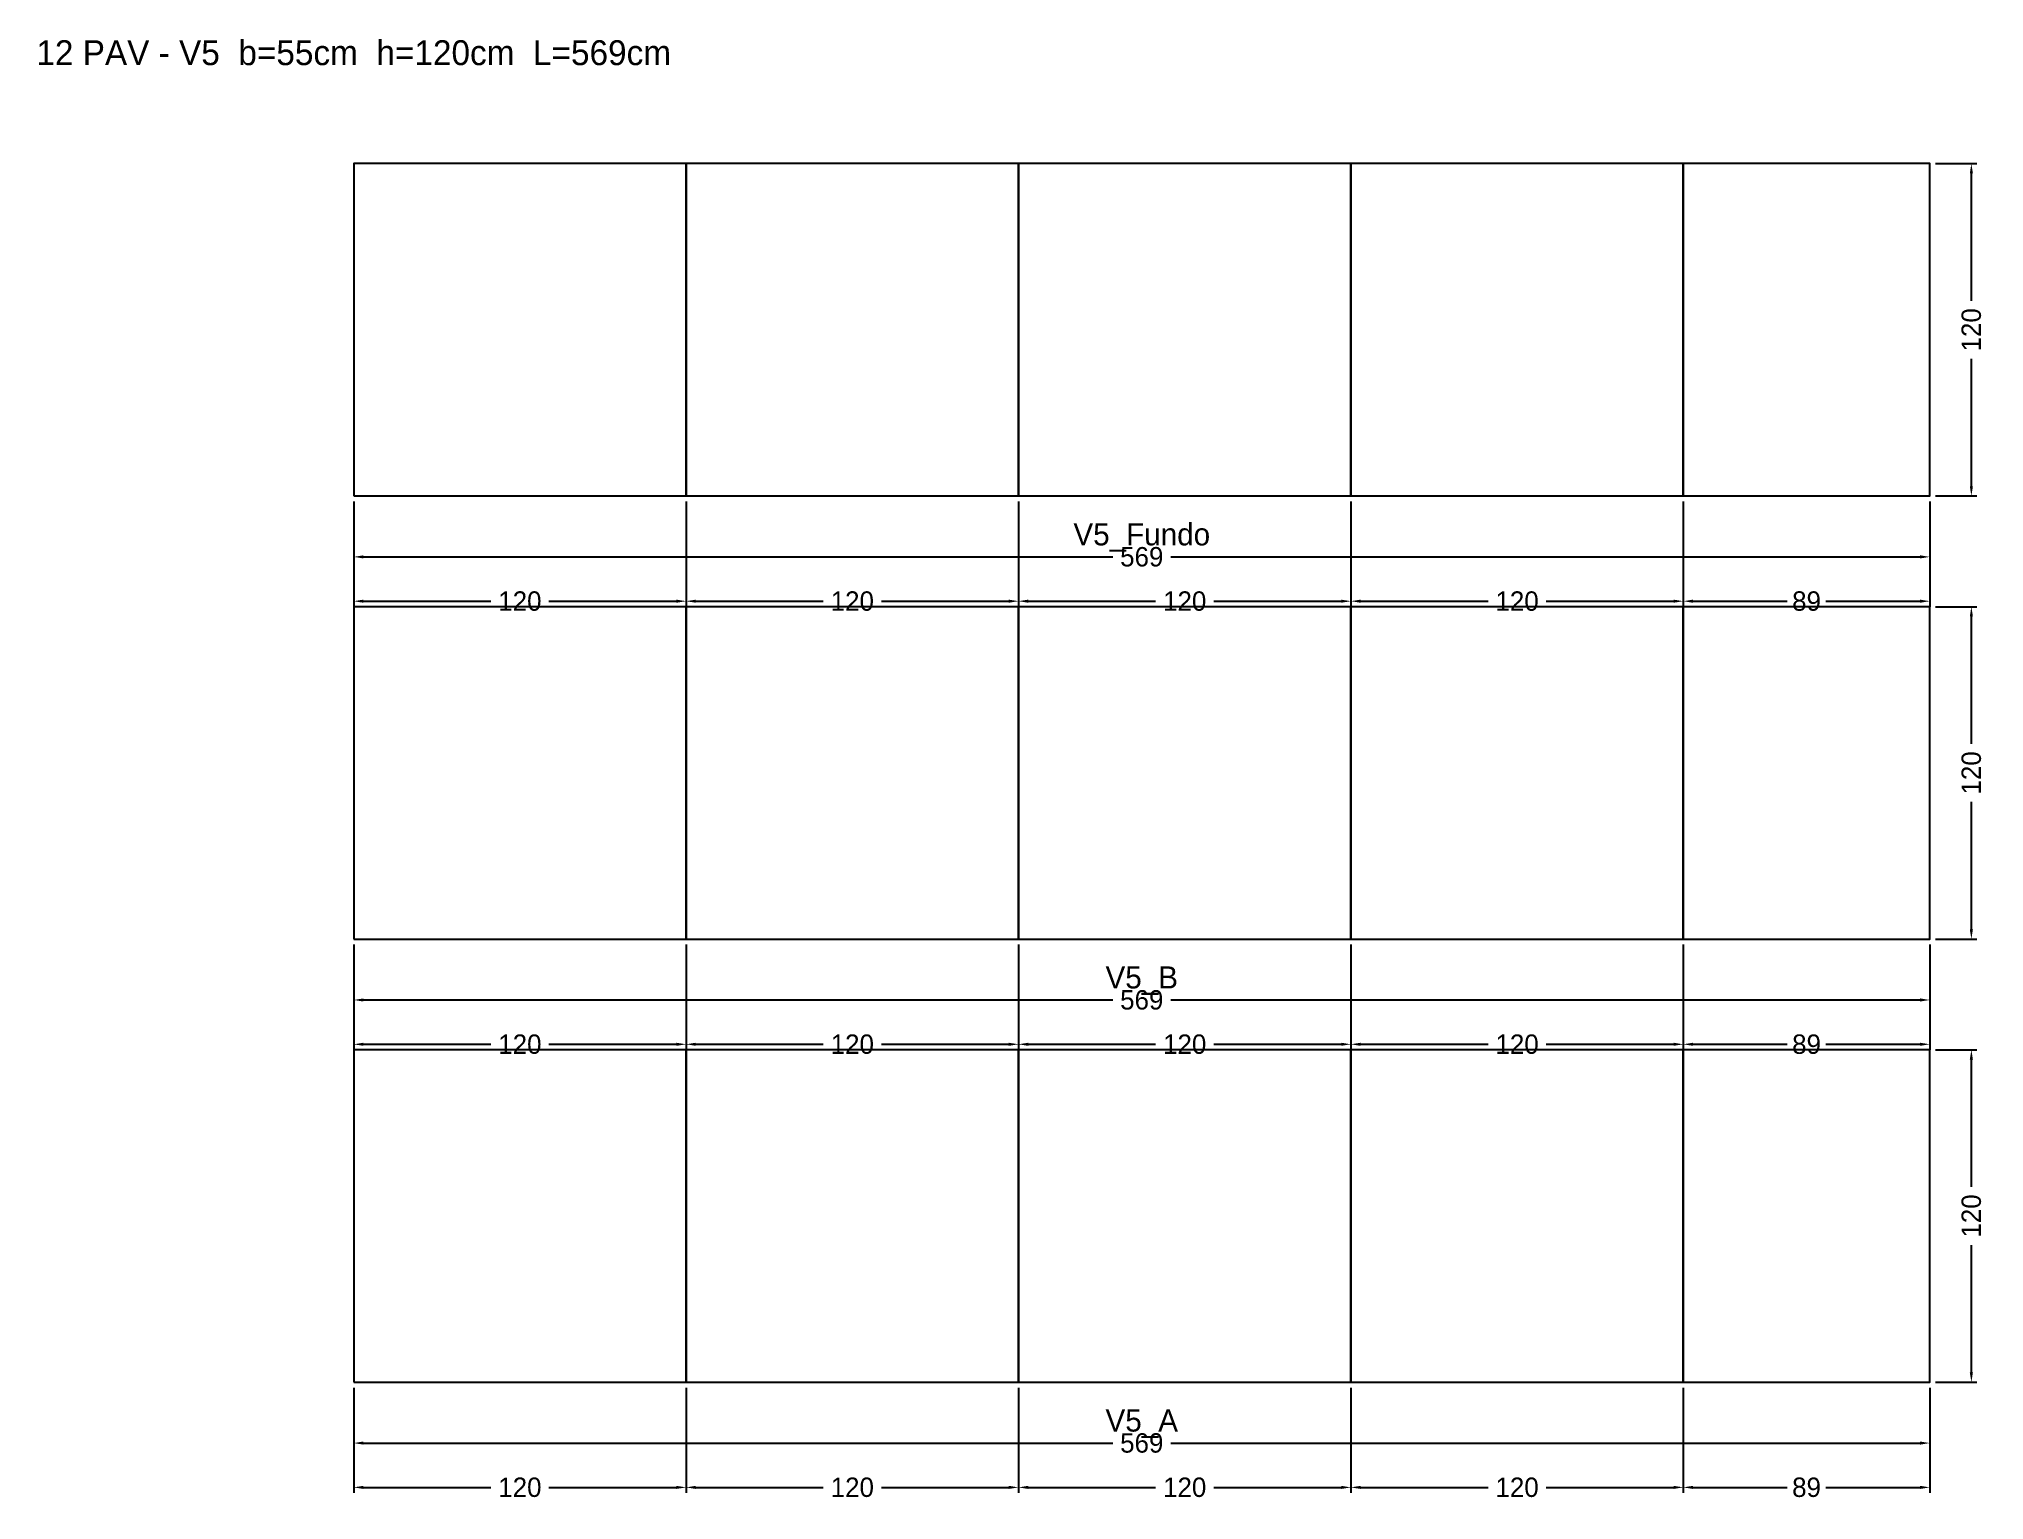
# Model space of a CAD drawing. Header units: metres. Extents: x -114 to 589, y -43 to 485.
import ezdxf

# ---------------------------------------------------------------- set-up
doc = ezdxf.new("R2010")
doc.units = ezdxf.units.M
for name, color, linetype in [('COTA', 3, 'Continuous'), ('NOMENCLATURA', 2, 'Continuous'), ('Paineis', 7, 'Continuous'), ('Texto Secao', 2, 'Continuous')]:
    doc.layers.add(name, color=color, linetype=linetype)
doc.dimstyles.new('COTA_VIG', dxfattribs={"dimtxt": 7, "dimasz": 3.5, "dimexe": 2, "dimexo": 2, "dimgap": 1.5, "dimtad": 1, "dimdec": 1, "dimcen": 2.5, "dimclrd": 3, "dimclre": 3, "dimclrt": 3, "dimazin": 3, "dimtfac": 1, "dimtmove": 0, "dimatfit": 3})

# ---------------------------------------------------------------- blocks, each defined once
blk = doc.blocks.new('_CLOSEDFILLED')
at = {"color": 0, "linetype": 'BYBLOCK'}
blk.add_solid([(-1, 0.16), (0, 0), (-1, -0.16)], dxfattribs=at)
blk = doc.blocks.new('*D1')
at = {"color": 3}
for p, q in [((0, -2), (0, -24)), ((569, -2), (569, -24)), ((3.5, -22), (274, -22)), ((295, -22), (565.5, -22))]:
    blk.add_line(p, q, dxfattribs=at)
at = {"layer": 'Defpoints'}
for p in [(0, 0), (569, 0), (0, -22)]:
    blk.add_point(p, dxfattribs=at)
at = {"layer": 'COTA', "color": 3, "xscale": 3.5, "yscale": 3.5, "rotation": 180}
blk.add_blockref('_CLOSEDFILLED', (0, -22), dxfattribs=at)
at = {"layer": 'COTA', "color": 3, "xscale": 3.5, "yscale": 3.5}
blk.add_blockref('_CLOSEDFILLED', (569, -22), dxfattribs=at)
at = {"layer": 'COTA', "color": 3, "insert": (284.5, -22), "char_height": 7, "attachment_point": 5}
blk.add_mtext('569', dxfattribs=at)
blk = doc.blocks.new('*D2')
at = {"color": 3}
for p, q in [((0, -2), (0, -40)), ((120, -2), (120, -40)), ((3.5, -38), (49.5, -38)), ((70.5, -38), (116.5, -38))]:
    blk.add_line(p, q, dxfattribs=at)
at = {"layer": 'Defpoints'}
for p in [(0, 0), (120, 0), (0, -38)]:
    blk.add_point(p, dxfattribs=at)
at = {"layer": 'COTA', "color": 3, "xscale": 3.5, "yscale": 3.5, "rotation": 180}
blk.add_blockref('_CLOSEDFILLED', (0, -38), dxfattribs=at)
at = {"layer": 'COTA', "color": 3, "xscale": 3.5, "yscale": 3.5}
blk.add_blockref('_CLOSEDFILLED', (120, -38), dxfattribs=at)
at = {"layer": 'COTA', "color": 3, "insert": (60, -38), "char_height": 7, "attachment_point": 5}
blk.add_mtext('120', dxfattribs=at)
blk = doc.blocks.new('*D3')
at = {"color": 3}
for p, q in [((120, -2), (120, -40)), ((240, -2), (240, -40)), ((123.5, -38), (169.5, -38)), ((190.5, -38), (236.5, -38))]:
    blk.add_line(p, q, dxfattribs=at)
at = {"layer": 'Defpoints'}
for p in [(120, 0), (240, 0), (120, -38)]:
    blk.add_point(p, dxfattribs=at)
at = {"layer": 'COTA', "color": 3, "xscale": 3.5, "yscale": 3.5, "rotation": 180}
blk.add_blockref('_CLOSEDFILLED', (120, -38), dxfattribs=at)
at = {"layer": 'COTA', "color": 3, "xscale": 3.5, "yscale": 3.5}
blk.add_blockref('_CLOSEDFILLED', (240, -38), dxfattribs=at)
at = {"layer": 'COTA', "color": 3, "insert": (180, -38), "char_height": 7, "attachment_point": 5}
blk.add_mtext('120', dxfattribs=at)
blk = doc.blocks.new('*D4')
at = {"color": 3}
for p, q in [((240, -2), (240, -40)), ((360, -2), (360, -40)), ((243.5, -38), (289.5, -38)), ((310.5, -38), (356.5, -38))]:
    blk.add_line(p, q, dxfattribs=at)
at = {"layer": 'Defpoints'}
for p in [(240, 0), (360, 0), (240, -38)]:
    blk.add_point(p, dxfattribs=at)
at = {"layer": 'COTA', "color": 3, "xscale": 3.5, "yscale": 3.5, "rotation": 180}
blk.add_blockref('_CLOSEDFILLED', (240, -38), dxfattribs=at)
at = {"layer": 'COTA', "color": 3, "xscale": 3.5, "yscale": 3.5}
blk.add_blockref('_CLOSEDFILLED', (360, -38), dxfattribs=at)
at = {"layer": 'COTA', "color": 3, "insert": (300, -38), "char_height": 7, "attachment_point": 5}
blk.add_mtext('120', dxfattribs=at)
blk = doc.blocks.new('*D5')
at = {"color": 3}
for p, q in [((360, -2), (360, -40)), ((480, -2), (480, -40)), ((363.5, -38), (409.5, -38)), ((430.5, -38), (476.5, -38))]:
    blk.add_line(p, q, dxfattribs=at)
at = {"layer": 'Defpoints'}
for p in [(360, 0), (480, 0), (360, -38)]:
    blk.add_point(p, dxfattribs=at)
at = {"layer": 'COTA', "color": 3, "xscale": 3.5, "yscale": 3.5, "rotation": 180}
blk.add_blockref('_CLOSEDFILLED', (360, -38), dxfattribs=at)
at = {"layer": 'COTA', "color": 3, "xscale": 3.5, "yscale": 3.5}
blk.add_blockref('_CLOSEDFILLED', (480, -38), dxfattribs=at)
at = {"layer": 'COTA', "color": 3, "insert": (420, -38), "char_height": 7, "attachment_point": 5}
blk.add_mtext('120', dxfattribs=at)
blk = doc.blocks.new('*D6')
at = {"color": 3}
for p, q in [((480, -2), (480, -40)), ((569, -2), (569, -40)), ((483.5, -38), (517.5, -38)), ((531.5, -38), (565.5, -38))]:
    blk.add_line(p, q, dxfattribs=at)
at = {"layer": 'Defpoints'}
for p in [(480, 0), (569, 0), (480, -38)]:
    blk.add_point(p, dxfattribs=at)
at = {"layer": 'COTA', "color": 3, "xscale": 3.5, "yscale": 3.5, "rotation": 180}
blk.add_blockref('_CLOSEDFILLED', (480, -38), dxfattribs=at)
at = {"layer": 'COTA', "color": 3, "xscale": 3.5, "yscale": 3.5}
blk.add_blockref('_CLOSEDFILLED', (569, -38), dxfattribs=at)
at = {"layer": 'COTA', "color": 3, "insert": (524.5, -38), "char_height": 7, "attachment_point": 5}
blk.add_mtext('89', dxfattribs=at)
blk = doc.blocks.new('*D7')
at = {"color": 3}
for p, q in [((571, 120), (586, 120)), ((584, 70.5), (584, 116.5)), ((584, 3.5), (584, 49.5)), ((571, 0), (586, 0))]:
    blk.add_line(p, q, dxfattribs=at)
at = {"layer": 'Defpoints'}
for p in [(569, 120), (569, 0), (584, 0)]:
    blk.add_point(p, dxfattribs=at)
at = {"layer": 'COTA', "color": 3, "xscale": 3.5, "yscale": 3.5}
for p, rotation in [((584, 120), 90), ((584, 0), 270)]:
    blk.add_blockref('_CLOSEDFILLED', p, dxfattribs=dict(at, rotation=rotation))
at = {"layer": 'COTA', "color": 3, "insert": (584, 60), "char_height": 7, "attachment_point": 5, "rotation": 90}
blk.add_mtext('120', dxfattribs=at)
blk = doc.blocks.new('*D8')
at = {"color": 3}
for p, q in [((0, 158), (0, 136)), ((569, 158), (569, 136)), ((3.5, 138), (274, 138)), ((295, 138), (565.5, 138))]:
    blk.add_line(p, q, dxfattribs=at)
at = {"layer": 'Defpoints'}
for p in [(0, 160), (569, 160), (0, 138)]:
    blk.add_point(p, dxfattribs=at)
at = {"layer": 'COTA', "color": 3, "xscale": 3.5, "yscale": 3.5, "rotation": 180}
blk.add_blockref('_CLOSEDFILLED', (0, 138), dxfattribs=at)
at = {"layer": 'COTA', "color": 3, "xscale": 3.5, "yscale": 3.5}
blk.add_blockref('_CLOSEDFILLED', (569, 138), dxfattribs=at)
at = {"layer": 'COTA', "color": 3, "insert": (284.5, 138), "char_height": 7, "attachment_point": 5}
blk.add_mtext('569', dxfattribs=at)
blk = doc.blocks.new('*D9')
at = {"color": 3}
for p, q in [((0, 158), (0, 120)), ((120, 158), (120, 120)), ((3.5, 122), (49.5, 122)), ((70.5, 122), (116.5, 122))]:
    blk.add_line(p, q, dxfattribs=at)
at = {"layer": 'Defpoints'}
for p in [(0, 160), (120, 160), (0, 122)]:
    blk.add_point(p, dxfattribs=at)
at = {"layer": 'COTA', "color": 3, "xscale": 3.5, "yscale": 3.5, "rotation": 180}
blk.add_blockref('_CLOSEDFILLED', (0, 122), dxfattribs=at)
at = {"layer": 'COTA', "color": 3, "xscale": 3.5, "yscale": 3.5}
blk.add_blockref('_CLOSEDFILLED', (120, 122), dxfattribs=at)
at = {"layer": 'COTA', "color": 3, "insert": (60, 122), "char_height": 7, "attachment_point": 5}
blk.add_mtext('120', dxfattribs=at)
blk = doc.blocks.new('*D10')
at = {"color": 3}
for p, q in [((120, 158), (120, 120)), ((240, 158), (240, 120)), ((123.5, 122), (169.5, 122)), ((190.5, 122), (236.5, 122))]:
    blk.add_line(p, q, dxfattribs=at)
at = {"layer": 'Defpoints'}
for p in [(120, 160), (240, 160), (120, 122)]:
    blk.add_point(p, dxfattribs=at)
at = {"layer": 'COTA', "color": 3, "xscale": 3.5, "yscale": 3.5, "rotation": 180}
blk.add_blockref('_CLOSEDFILLED', (120, 122), dxfattribs=at)
at = {"layer": 'COTA', "color": 3, "xscale": 3.5, "yscale": 3.5}
blk.add_blockref('_CLOSEDFILLED', (240, 122), dxfattribs=at)
at = {"layer": 'COTA', "color": 3, "insert": (180, 122), "char_height": 7, "attachment_point": 5}
blk.add_mtext('120', dxfattribs=at)
blk = doc.blocks.new('*D11')
at = {"color": 3}
for p, q in [((240, 158), (240, 120)), ((360, 158), (360, 120)), ((243.5, 122), (289.5, 122)), ((310.5, 122), (356.5, 122))]:
    blk.add_line(p, q, dxfattribs=at)
at = {"layer": 'Defpoints'}
for p in [(240, 160), (360, 160), (240, 122)]:
    blk.add_point(p, dxfattribs=at)
at = {"layer": 'COTA', "color": 3, "xscale": 3.5, "yscale": 3.5, "rotation": 180}
blk.add_blockref('_CLOSEDFILLED', (240, 122), dxfattribs=at)
at = {"layer": 'COTA', "color": 3, "xscale": 3.5, "yscale": 3.5}
blk.add_blockref('_CLOSEDFILLED', (360, 122), dxfattribs=at)
at = {"layer": 'COTA', "color": 3, "insert": (300, 122), "char_height": 7, "attachment_point": 5}
blk.add_mtext('120', dxfattribs=at)
blk = doc.blocks.new('*D12')
at = {"color": 3}
for p, q in [((360, 158), (360, 120)), ((480, 158), (480, 120)), ((363.5, 122), (409.5, 122)), ((430.5, 122), (476.5, 122))]:
    blk.add_line(p, q, dxfattribs=at)
at = {"layer": 'Defpoints'}
for p in [(360, 160), (480, 160), (360, 122)]:
    blk.add_point(p, dxfattribs=at)
at = {"layer": 'COTA', "color": 3, "xscale": 3.5, "yscale": 3.5, "rotation": 180}
blk.add_blockref('_CLOSEDFILLED', (360, 122), dxfattribs=at)
at = {"layer": 'COTA', "color": 3, "xscale": 3.5, "yscale": 3.5}
blk.add_blockref('_CLOSEDFILLED', (480, 122), dxfattribs=at)
at = {"layer": 'COTA', "color": 3, "insert": (420, 122), "char_height": 7, "attachment_point": 5}
blk.add_mtext('120', dxfattribs=at)
blk = doc.blocks.new('*D13')
at = {"color": 3}
for p, q in [((480, 158), (480, 120)), ((569, 158), (569, 120)), ((483.5, 122), (517.5, 122)), ((531.5, 122), (565.5, 122))]:
    blk.add_line(p, q, dxfattribs=at)
at = {"layer": 'Defpoints'}
for p in [(480, 160), (569, 160), (480, 122)]:
    blk.add_point(p, dxfattribs=at)
at = {"layer": 'COTA', "color": 3, "xscale": 3.5, "yscale": 3.5, "rotation": 180}
blk.add_blockref('_CLOSEDFILLED', (480, 122), dxfattribs=at)
at = {"layer": 'COTA', "color": 3, "xscale": 3.5, "yscale": 3.5}
blk.add_blockref('_CLOSEDFILLED', (569, 122), dxfattribs=at)
at = {"layer": 'COTA', "color": 3, "insert": (524.5, 122), "char_height": 7, "attachment_point": 5}
blk.add_mtext('89', dxfattribs=at)
blk = doc.blocks.new('*D14')
at = {"color": 3}
for p, q in [((571, 280), (586, 280)), ((584, 230.5), (584, 276.5)), ((584, 163.5), (584, 209.5)), ((571, 160), (586, 160))]:
    blk.add_line(p, q, dxfattribs=at)
at = {"layer": 'Defpoints'}
for p in [(569, 280), (569, 160), (584, 160)]:
    blk.add_point(p, dxfattribs=at)
at = {"layer": 'COTA', "color": 3, "xscale": 3.5, "yscale": 3.5}
for p, rotation in [((584, 280), 90), ((584, 160), 270)]:
    blk.add_blockref('_CLOSEDFILLED', p, dxfattribs=dict(at, rotation=rotation))
at = {"layer": 'COTA', "color": 3, "insert": (584, 220), "char_height": 7, "attachment_point": 5, "rotation": 90}
blk.add_mtext('120', dxfattribs=at)
blk = doc.blocks.new('*D15')
at = {"color": 3}
for p, q in [((0, 318), (0, 296)), ((569, 318), (569, 296)), ((3.5, 298), (274, 298)), ((295, 298), (565.5, 298))]:
    blk.add_line(p, q, dxfattribs=at)
at = {"layer": 'Defpoints'}
for p in [(0, 320), (569, 320), (0, 298)]:
    blk.add_point(p, dxfattribs=at)
at = {"layer": 'COTA', "color": 3, "xscale": 3.5, "yscale": 3.5, "rotation": 180}
blk.add_blockref('_CLOSEDFILLED', (0, 298), dxfattribs=at)
at = {"layer": 'COTA', "color": 3, "xscale": 3.5, "yscale": 3.5}
blk.add_blockref('_CLOSEDFILLED', (569, 298), dxfattribs=at)
at = {"layer": 'COTA', "color": 3, "insert": (284.5, 298), "char_height": 7, "attachment_point": 5}
blk.add_mtext('569', dxfattribs=at)
blk = doc.blocks.new('*D16')
at = {"color": 3}
for p, q in [((0, 318), (0, 280)), ((120, 318), (120, 280)), ((3.5, 282), (49.5, 282)), ((70.5, 282), (116.5, 282))]:
    blk.add_line(p, q, dxfattribs=at)
at = {"layer": 'Defpoints'}
for p in [(0, 320), (120, 320), (0, 282)]:
    blk.add_point(p, dxfattribs=at)
at = {"layer": 'COTA', "color": 3, "xscale": 3.5, "yscale": 3.5, "rotation": 180}
blk.add_blockref('_CLOSEDFILLED', (0, 282), dxfattribs=at)
at = {"layer": 'COTA', "color": 3, "xscale": 3.5, "yscale": 3.5}
blk.add_blockref('_CLOSEDFILLED', (120, 282), dxfattribs=at)
at = {"layer": 'COTA', "color": 3, "insert": (60, 282), "char_height": 7, "attachment_point": 5}
blk.add_mtext('120', dxfattribs=at)
blk = doc.blocks.new('*D17')
at = {"color": 3}
for p, q in [((120, 318), (120, 280)), ((240, 318), (240, 280)), ((123.5, 282), (169.5, 282)), ((190.5, 282), (236.5, 282))]:
    blk.add_line(p, q, dxfattribs=at)
at = {"layer": 'Defpoints'}
for p in [(120, 320), (240, 320), (120, 282)]:
    blk.add_point(p, dxfattribs=at)
at = {"layer": 'COTA', "color": 3, "xscale": 3.5, "yscale": 3.5, "rotation": 180}
blk.add_blockref('_CLOSEDFILLED', (120, 282), dxfattribs=at)
at = {"layer": 'COTA', "color": 3, "xscale": 3.5, "yscale": 3.5}
blk.add_blockref('_CLOSEDFILLED', (240, 282), dxfattribs=at)
at = {"layer": 'COTA', "color": 3, "insert": (180, 282), "char_height": 7, "attachment_point": 5}
blk.add_mtext('120', dxfattribs=at)
blk = doc.blocks.new('*D18')
at = {"color": 3}
for p, q in [((240, 318), (240, 280)), ((360, 318), (360, 280)), ((243.5, 282), (289.5, 282)), ((310.5, 282), (356.5, 282))]:
    blk.add_line(p, q, dxfattribs=at)
at = {"layer": 'Defpoints'}
for p in [(240, 320), (360, 320), (240, 282)]:
    blk.add_point(p, dxfattribs=at)
at = {"layer": 'COTA', "color": 3, "xscale": 3.5, "yscale": 3.5, "rotation": 180}
blk.add_blockref('_CLOSEDFILLED', (240, 282), dxfattribs=at)
at = {"layer": 'COTA', "color": 3, "xscale": 3.5, "yscale": 3.5}
blk.add_blockref('_CLOSEDFILLED', (360, 282), dxfattribs=at)
at = {"layer": 'COTA', "color": 3, "insert": (300, 282), "char_height": 7, "attachment_point": 5}
blk.add_mtext('120', dxfattribs=at)
blk = doc.blocks.new('*D19')
at = {"color": 3}
for p, q in [((360, 318), (360, 280)), ((480, 318), (480, 280)), ((363.5, 282), (409.5, 282)), ((430.5, 282), (476.5, 282))]:
    blk.add_line(p, q, dxfattribs=at)
at = {"layer": 'Defpoints'}
for p in [(360, 320), (480, 320), (360, 282)]:
    blk.add_point(p, dxfattribs=at)
at = {"layer": 'COTA', "color": 3, "xscale": 3.5, "yscale": 3.5, "rotation": 180}
blk.add_blockref('_CLOSEDFILLED', (360, 282), dxfattribs=at)
at = {"layer": 'COTA', "color": 3, "xscale": 3.5, "yscale": 3.5}
blk.add_blockref('_CLOSEDFILLED', (480, 282), dxfattribs=at)
at = {"layer": 'COTA', "color": 3, "insert": (420, 282), "char_height": 7, "attachment_point": 5}
blk.add_mtext('120', dxfattribs=at)
blk = doc.blocks.new('*D20')
at = {"color": 3}
for p, q in [((480, 318), (480, 280)), ((569, 318), (569, 280)), ((483.5, 282), (517.5, 282)), ((531.5, 282), (565.5, 282))]:
    blk.add_line(p, q, dxfattribs=at)
at = {"layer": 'Defpoints'}
for p in [(480, 320), (569, 320), (480, 282)]:
    blk.add_point(p, dxfattribs=at)
at = {"layer": 'COTA', "color": 3, "xscale": 3.5, "yscale": 3.5, "rotation": 180}
blk.add_blockref('_CLOSEDFILLED', (480, 282), dxfattribs=at)
at = {"layer": 'COTA', "color": 3, "xscale": 3.5, "yscale": 3.5}
blk.add_blockref('_CLOSEDFILLED', (569, 282), dxfattribs=at)
at = {"layer": 'COTA', "color": 3, "insert": (524.5, 282), "char_height": 7, "attachment_point": 5}
blk.add_mtext('89', dxfattribs=at)
blk = doc.blocks.new('*D21')
at = {"color": 3}
for p, q in [((571, 440), (586, 440)), ((584, 390.5), (584, 436.5)), ((584, 323.5), (584, 369.5)), ((571, 320), (586, 320))]:
    blk.add_line(p, q, dxfattribs=at)
at = {"layer": 'Defpoints'}
for p in [(569, 440), (569, 320), (584, 320)]:
    blk.add_point(p, dxfattribs=at)
at = {"layer": 'COTA', "color": 3, "xscale": 3.5, "yscale": 3.5}
for p, rotation in [((584, 440), 90), ((584, 320), 270)]:
    blk.add_blockref('_CLOSEDFILLED', p, dxfattribs=dict(at, rotation=rotation))
at = {"layer": 'COTA', "color": 3, "insert": (584, 380), "char_height": 7, "attachment_point": 5, "rotation": 90}
blk.add_mtext('120', dxfattribs=at)

msp = doc.modelspace()

# ---------------------------------------------------------------- linework, layer by layer
at = {"layer": 'Paineis'}
for points in [[(0, 320), (120, 320), (120, 440), (0, 440)], [(120, 320), (240, 320), (240, 440), (120, 440)], [(240, 320), (360, 320), (360, 440), (240, 440)], [(360, 320), (480, 320), (480, 440), (360, 440)], [(480, 320), (569, 320), (569, 440), (480, 440)], [(0, 160), (120, 160), (120, 280), (0, 280)], [(120, 160), (240, 160), (240, 280), (120, 280)], [(240, 160), (360, 160), (360, 280), (240, 280)], [(360, 160), (480, 160), (480, 280), (360, 280)], [(480, 160), (569, 160), (569, 280), (480, 280)], [(0, 0), (120, 0), (120, 120), (0, 120)], [(120, 0), (240, 0), (240, 120), (120, 120)], [(240, 0), (360, 0), (360, 120), (240, 120)], [(360, 0), (480, 0), (480, 120), (360, 120)], [(480, 0), (569, 0), (569, 120), (480, 120)]]:
    msp.add_lwpolyline(points, close=True, dxfattribs=at)

# ---------------------------------------------------------------- texts
at = {"layer": 'NOMENCLATURA', "insert": (0, 480), "char_height": 9, "width": 589, "attachment_point": 5}
msp.add_mtext('12 PAV - V5  b=55cm  h=120cm  L=569cm', dxfattribs=at)
at = {"layer": 'Texto Secao', "char_height": 8, "width": 589, "attachment_point": 5}
for s, insert in [('V5_Fundo', (284.5, 305)), ('V5_B', (284.5, 145)), ('V5_A', (284.5, -15))]:
    msp.add_mtext(s, dxfattribs=dict(at, insert=insert))

# ---------------------------------------------------------------- dimensions: what is measured, and where the dimension line sits
at = {"layer": 'COTA'}
for base, p1, p2, picture, middle in [((584, 320), (569, 320), (569, 440), '*D21', (584, 380)), ((584, 160), (569, 160), (569, 280), '*D14', (584, 220)), ((584, 0), (569, 0), (569, 120), '*D7', (584, 60))]:
    dim = msp.add_linear_dim(base=base, p1=p1, p2=p2, angle=90, dimstyle='COTA_VIG', dxfattribs=at)
    dim.commit()
    dim.dimension.update_dxf_attribs({"geometry": picture, "text_midpoint": middle})
for base, p1, p2, picture, middle in [((0, 298), (0, 320), (569, 320), '*D15', (284.5, 298)), ((0, 282), (0, 320), (120, 320), '*D16', (60, 282)), ((120, 282), (120, 320), (240, 320), '*D17', (180, 282)), ((240, 282), (240, 320), (360, 320), '*D18', (300, 282)), ((360, 282), (360, 320), (480, 320), '*D19', (420, 282)), ((480, 282), (480, 320), (569, 320), '*D20', (524.5, 282)), ((0, 138), (0, 160), (569, 160), '*D8', (284.5, 138)), ((0, 122), (0, 160), (120, 160), '*D9', (60, 122)), ((120, 122), (120, 160), (240, 160), '*D10', (180, 122)), ((240, 122), (240, 160), (360, 160), '*D11', (300, 122)), ((360, 122), (360, 160), (480, 160), '*D12', (420, 122)), ((480, 122), (480, 160), (569, 160), '*D13', (524.5, 122)), ((0, -22), (0, 0), (569, 0), '*D1', (284.5, -22)), ((0, -38), (0, 0), (120, 0), '*D2', (60, -38)), ((120, -38), (120, 0), (240, 0), '*D3', (180, -38)), ((240, -38), (240, 0), (360, 0), '*D4', (300, -38)), ((360, -38), (360, 0), (480, 0), '*D5', (420, -38)), ((480, -38), (480, 0), (569, 0), '*D6', (524.5, -38))]:
    dim = msp.add_linear_dim(base=base, p1=p1, p2=p2, dimstyle='COTA_VIG', dxfattribs=at)
    dim.commit()
    dim.dimension.update_dxf_attribs({"geometry": picture, "text_midpoint": middle})

doc.saveas('drawing.dxf')
